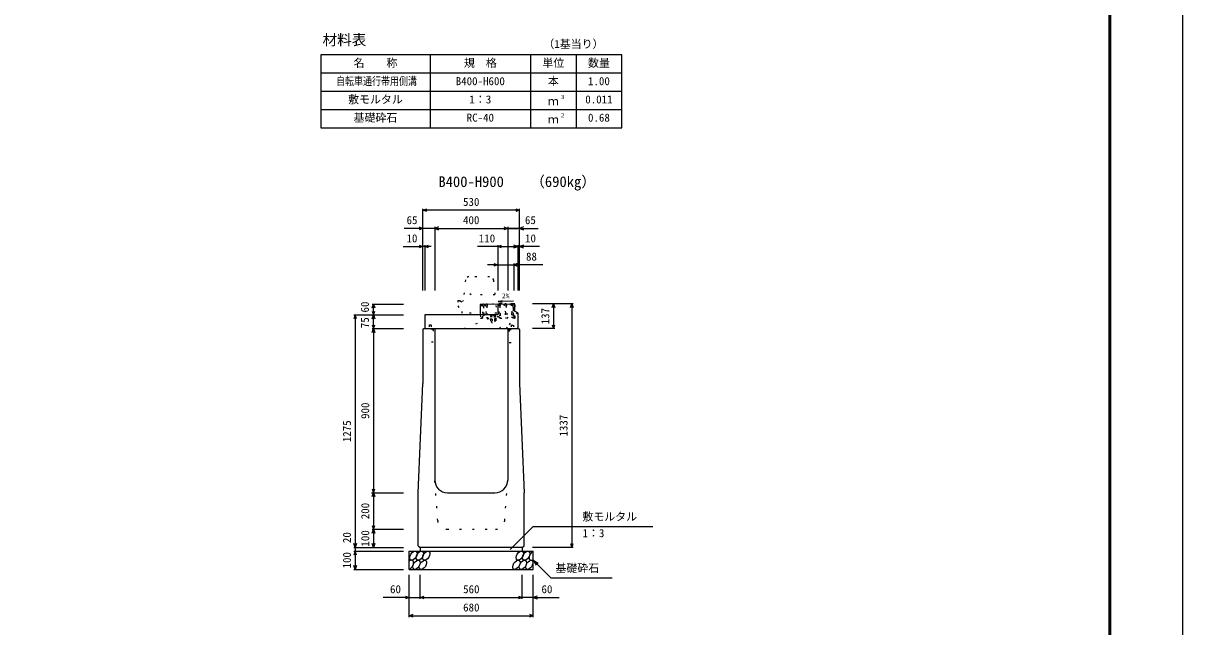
# Model space of a CAD drawing. Units: millimetres, scale not verified. Extents: x -12600 to 12600, y -5940 to 5940.
# Drawn here: x 6244 to 12600, y -693 to 2617 of the extents above; entities that cross this region are included whole.
import ezdxf
from ezdxf.enums import TextEntityAlignment as Align

# ---------------------------------------------------------------- set-up
doc = ezdxf.new("R2010")
doc.units = ezdxf.units.MM
doc.header["$LTSCALE"] = 40
doc.linetypes.add('DOTTED', pattern=[1.75, 0.25, -1.5])
for name, color, linetype, lineweight in [('0-0_DIM', 7, 'Continuous', 25), ('0-1_Defpoints', 5, 'Continuous', 25), ('0-2_HATCH', 6, 'DOTTED', 25), ('0-3_HYO', 3, 'Continuous', 25), ('0-4_HYO2', 4, 'Continuous', 25), ('0-5_OUTLINE', 3, 'Continuous', 25), ('0-6_OUTLINE2', 4, 'DOTTED', 25), ('0-7_TXT', 7, 'Continuous', 25), ('0-8_WAKU', 3, 'Continuous', 25)]:
    doc.layers.add(name, color=color, linetype=linetype, lineweight=lineweight)
doc.styles.add('ＭＳ ゴシック', font='')
doc.styles.get('ＭＳ ゴシック').set_extended_font_data('MS Gothic')

msp = doc.modelspace()

# ---------------------------------------------------------------- linework, layer by layer
at = {"layer": '0-0_DIM'}
for p, q in [((8435, 1151.46), (8435, 1598.96)), ((8965, 1591.46), (8435, 1591.46)), ((8965, 1151.46), (8965, 1598.96)), ((8435, 1491.46), (8333.02, 1491.46)), ((8500, 1491.46), (8435, 1491.46)), ((8500, 1498.96), (8500, 1151.46)), ((8500, 1491.46), (8900, 1491.46)), ((8900, 1498.96), (8900, 1151.46)), ((8900, 1491.46), (8955, 1491.46)), ((8965, 1491.46), (8900, 1491.46)), ((8965, 1491.46), (9066.98, 1491.46)), ((8445, 1398.96), (8445, 1151.46)), ((8845, 1398.96), (8845, 1151.46)), ((8955, 1398.96), (8955, 1151.46)), ((8326.62, 1391.46), (8435, 1391.46)), ((8445, 1391.46), (8435, 1391.46)), ((8481.3, 1391.46), (8445, 1391.46)), ((8845, 1391.46), (8735, 1391.46)), ((8845, 1391.46), (8955, 1391.46)), ((8955, 1391.46), (8965, 1391.46)), ((9073.38, 1391.46), (8965, 1391.46)), ((8845, 1291.46), (8790, 1291.46)), ((8845, 1291.46), (8933, 1291.46)), ((8933, 1298.96), (8933, 1151.46)), ((9091.78, 1291.46), (8933, 1291.46)), ((8156.5, 1076.46), (8329, 1076.46)), ((8164, 1016.46), (8164, 1076.46)), ((9258.5, 1078.46), (9036, 1078.46)), ((9151, 1078.46), (9151, 941.46)), ((9251, 1078.46), (9251, -258.54)), ((8056.5, 1016.46), (8329, 1016.46)), ((8064, 1016.46), (8064, -258.54)), ((8164, 941.46), (8164, 1016.46)), ((8156.5, 941.46), (8329, 941.46)), ((9158.5, 941.46), (9036, 941.46)), ((8153.25, 41.46), (8325.75, 41.46)), ((8156.5, 41.46), (8329, 41.46)), ((8156.5, -158.54), (8329, -158.54)), ((8164, -158.54), (8164, -258.54)), ((8913.77, -269.35), (9040, -143.11)), ((9040, -143.11), (9694.81, -143.11)), ((8056.5, -258.54), (8329, -258.54)), ((8056.5, -278.54), (8329, -278.54)), ((8064, -258.54), (8064, -278.54)), ((8064, -278.54), (8064, -378.54)), ((9258.5, -258.54), (9036, -258.54)), ((8056.5, -378.54), (8329, -378.54)), ((9040, -328.54), (9135.76, -424.29)), ((9040, -328.54), (9065.98, -343.54)), ((9040, -328.54), (9055, -354.52)), ((8360, -639.9), (8360, -408.54)), ((8420, -539.9), (8420, -408.54)), ((8980, -539.9), (8980, -408.54)), ((9040, -639.9), (9040, -408.54)), ((9135.76, -424.29), (9473.31, -424.29)), ((8360, -532.4), (8218.21, -532.4)), ((8360, -532.4), (8420, -532.4)), ((8420, -532.4), (8980, -532.4)), ((9040, -532.4), (8980, -532.4)), ((9040, -532.4), (9181.79, -532.4)), ((8360, -632.4), (9040, -632.4))]:
    msp.add_line(p, q, dxfattribs=at)
for points in [[(8456.14, 1583.77), (8435, 1591.46), (8456.14, 1599.16)], [(8943.86, 1599.16), (8965, 1591.46), (8943.86, 1583.77)], [(8413.86, 1499.16), (8435, 1491.46), (8413.86, 1483.77)], [(8521.14, 1499.16), (8500, 1491.46), (8521.14, 1483.77)], [(8878.86, 1499.16), (8900, 1491.46), (8878.86, 1483.77)], [(8986.14, 1499.16), (8965, 1491.46), (8986.14, 1483.77)], [(8413.86, 1399.16), (8435, 1391.46), (8413.86, 1383.77)], [(8466.14, 1383.77), (8445, 1391.46), (8466.14, 1399.16)], [(8866.14, 1383.77), (8845, 1391.46), (8866.14, 1399.16)], [(8933.86, 1383.77), (8955, 1391.46), (8933.86, 1399.16)], [(8986.14, 1399.16), (8965, 1391.46), (8986.14, 1383.77)], [(8823.86, 1299.16), (8845, 1291.46), (8823.86, 1283.77)], [(8954.14, 1299.16), (8933, 1291.46), (8954.14, 1283.77)], [(8156.3, 1055.32), (8164, 1076.46), (8171.7, 1055.32)], [(8156.3, 1037.61), (8164, 1016.46), (8171.7, 1037.61)], [(9143.3, 1057.32), (9151, 1078.46), (9158.7, 1057.32)], [(9243.3, 1057.32), (9251, 1078.46), (9258.7, 1057.32)], [(8071.7, 995.32), (8064, 1016.46), (8056.3, 995.32)], [(8156.3, 995.32), (8164, 1016.46), (8171.7, 995.32)], [(8156.3, 962.61), (8164, 941.46), (8171.7, 962.61)], [(9143.3, 962.61), (9151, 941.46), (9158.7, 962.61)], [(8156.3, 920.32), (8164, 941.46), (8171.7, 920.32)], [(8164, 941.46), (8164, 41.46), (8164, -158.54)], [(8156.3, 62.61), (8164, 41.46), (8171.7, 62.61)], [(8156.3, 20.32), (8164, 41.46), (8171.7, 20.32)], [(8156.3, -137.39), (8164, -158.54), (8171.7, -137.39)], [(8156.3, -179.68), (8164, -158.54), (8171.7, -179.68)], [(8071.7, -237.39), (8064, -258.54), (8056.3, -237.39)], [(8171.7, -237.39), (8164, -258.54), (8156.3, -237.39)], [(9243.3, -237.39), (9251, -258.54), (9258.7, -237.39)], [(8071.7, -299.68), (8064, -278.54), (8056.3, -299.68)], [(8071.7, -357.39), (8064, -378.54), (8056.3, -357.39)], [(8338.86, -524.71), (8360, -532.4), (8338.86, -540.1)], [(8441.14, -540.1), (8420, -532.4), (8441.14, -524.71)], [(8958.86, -524.71), (8980, -532.4), (8958.86, -540.1)], [(9061.14, -524.71), (9040, -532.4), (9061.14, -540.1)], [(8381.14, -640.1), (8360, -632.4), (8381.14, -624.71)], [(9018.86, -624.71), (9040, -632.4), (9018.86, -640.1)]]:
    msp.add_lwpolyline(points, dxfattribs=at)
at = {"layer": '0-1_Defpoints'}
msp.add_lwpolyline([(-4200, -5940), (12600, -5940), (12600, 5940), (-4200, 5940)], close=True, dxfattribs=at)
at = {"layer": '0-2_HATCH'}
for p, q in [((8759.24, 994.82), (8757.72, 1074.8)), ((8928.69, 1077.56), (8761.72, 1074.38)), ((8763.15, 999.39), (8762.68, 1024.39)), ((8780.39, 1074.73), (8768.77, 1072.04)), ((8780.5, 1068.73), (8768.84, 1068.51)), ((8787.39, 1074.87), (8788.81, 999.88)), ((8938.68, 1078.25), (8845, 1076.46)), ((8851.04, 1076.08), (8852.47, 1001.09)), ((8852.18, 1016.09), (8929.84, 1017.57)), ((8886.37, 1076.75), (8858.15, 1070.21)), ((8886.48, 1070.75), (8858.15, 1070.21)), ((8921.69, 1077.42), (8893.48, 1070.89)), ((8921.81, 1071.43), (8893.48, 1070.89)), ((8929.65, 1027.57), (8930.12, 1002.57)), ((8935.54, 1007.17), (8934.18, 1078.16)), ((8939, 1061.56), (8938.68, 1078.25)), ((8940.15, 1001.26), (8939.47, 1036.63)), ((8931.12, 1002.59), (8759.15, 999.31)), ((8937.21, 998.2), (8759.24, 994.82)), ((8762.87, 1014.39), (8788.53, 1014.88)), ((8852.38, 1005.59), (8788.73, 1004.38)), ((8804.46, 995.68), (8837.46, 996.31)), ((8807.37, 981.73), (8807.14, 994.23)), ((8835.08, 982.26), (8807.37, 981.73)), ((8810, 1014.14), (8807.54, 1012.22)), ((8807.7, 1004.72), (8807.54, 1012.22)), ((8833.94, 1005.26), (8807.7, 1004.72)), ((8807.94, 1012.57), (8810, 1014.14)), ((8831.25, 1014.58), (8810, 1014.14)), ((8813.94, 1004.85), (8813.79, 1012.35)), ((8814.06, 994.36), (8814.3, 981.86)), ((8827.69, 1005.13), (8827.54, 1012.63)), ((8827.92, 994.62), (8828.15, 982.13)), ((8833.37, 1013.09), (8831.25, 1014.58)), ((8833.94, 1005.26), (8833.79, 1012.76)), ((8834.84, 994.76), (8835.08, 982.26)), ((8837.46, 996.31), (8837.49, 994.81)), ((8889.13, 1001.79), (8889.21, 997.29))]:
    msp.add_line(p, q, dxfattribs=at)
at = {"layer": '0-2_HATCH', "linetype": 'Continuous'}
msp.add_line((8939.47, 1036.63), (8939, 1061.56), dxfattribs=at)
msp.add_lwpolyline([(8845, 1076.46), (8748.72, 1074.63), (8749.82, 1016.46)], dxfattribs=at)
at = {"layer": '0-2_HATCH'}
for points in [[(8762.68, 1024.39), (8764.18, 1024.41), (8763.41, 1064.41), (8761.91, 1064.38), (8761.72, 1074.38)], [(8767.22, 1074.48), (8766.71, 1075.17), (8763.71, 1075.12), (8763.22, 1074.41)], [(8768.72, 1074.51), (8768.91, 1064.51), (8767.41, 1064.48), (8768.18, 1024.49), (8769.67, 1024.52), (8769.87, 1014.52)], [(8781.53, 1014.74), (8781.34, 1024.74), (8782.84, 1024.77), (8782.08, 1064.76), (8780.58, 1064.73), (8780.39, 1074.73)], [(8785.89, 1074.84), (8785.37, 1075.53), (8782.37, 1075.47), (8781.89, 1074.76)], [(8787.58, 1064.87), (8786.08, 1064.84), (8786.84, 1024.85), (8788.34, 1024.87)], [(8821.21, 1075.51), (8820.7, 1076.2), (8817.7, 1076.14), (8817.21, 1075.43)], [(8851.99, 1026.09), (8853.49, 1026.12), (8852.73, 1066.11), (8851.23, 1066.08)], [(8856.54, 1076.18), (8856.03, 1076.87), (8853.03, 1076.82), (8852.54, 1076.11)], [(8858.04, 1076.21), (8858.23, 1066.21), (8856.73, 1066.18), (8857.49, 1026.19), (8858.99, 1026.22), (8859.18, 1016.22)], [(8887.51, 1016.76), (8887.32, 1026.76), (8888.82, 1026.79), (8888.06, 1066.78), (8886.56, 1066.75), (8886.37, 1076.75)], [(8891.87, 1076.86), (8891.35, 1077.55), (8888.35, 1077.49), (8887.87, 1076.78)], [(8893.37, 1076.88), (8893.56, 1066.89), (8892.06, 1066.86), (8892.82, 1026.86), (8894.32, 1026.89), (8894.51, 1016.9)], [(8922.84, 1017.43), (8922.65, 1027.43), (8924.15, 1027.46), (8923.39, 1067.45), (8921.89, 1067.43), (8921.69, 1077.42)], [(8927.19, 1077.53), (8926.68, 1078.22), (8923.68, 1078.16), (8923.19, 1077.45)], [(8928.69, 1077.56), (8928.88, 1067.56), (8927.38, 1067.53), (8928.15, 1027.54), (8929.65, 1027.57)], [(8749.82, 1016.46), (8750.14, 999.64), (8759.14, 999.81)], [(8837.49, 994.81), (8804.49, 994.18), (8804.46, 995.68)]]:
    msp.add_lwpolyline(points, dxfattribs=at)
for centre, radius, start, end in [((8810.73, 1009), 4.53, 47.57461, 134.78335), ((8821.23, 981.99), 11, 181.09113, 1.09113), ((8821.04, 994.21), 19.53, 70.56972, 111.78823), ((8830.73, 1009.41), 4.53, 47.57461, 134.78335), ((8931.04, 1007.09), 4.5, 271.09113, 1.09113), ((8937.15, 1001.2), 3, 271.09113, 1.09113)]:
    msp.add_arc(centre, radius, start, end, dxfattribs=at)
at = {"layer": '0-2_HATCH', "linetype": 'Continuous'}
for centre in [(8382.89, -303.54), (8418.37, -303.54), (8453.84, -303.54), (8966.05, -303.54), (9001.52, -303.54), (8399.77, -353.54), (8435.25, -353.54), (8947.45, -353.54), (8982.93, -353.54), (9018.41, -353.54)]:
    msp.add_ellipse(centre, major_axis=(14.54, 23.54), ratio=0.5792, dxfattribs=at)
for centre, start_param, end_param in [((9037, -303.54), 0.6666252, 4.1103269), ((8364.3, -353.54), 3.7419964, 7.318141)]:
    msp.add_ellipse(centre, major_axis=(14.54, 23.54), ratio=0.5792, start_param=start_param, end_param=end_param, dxfattribs=at)
at = {"layer": '0-3_HYO'}
for p, q in [((8475, 2443.36), (8475, 2043.36)), ((9025, 2443.36), (9025, 2043.36)), ((9275, 2443.36), (9275, 2043.36)), ((7875, 2343.36), (9525, 2343.36))]:
    msp.add_line(p, q, dxfattribs=at)
msp.add_lwpolyline([(7875, 2043.36), (9525, 2043.36), (9525, 2443.36), (7875, 2443.36)], close=True, dxfattribs=at)
at = {"layer": '0-4_HYO2'}
for p, q in [((7875, 2243.36), (9525, 2243.36)), ((7875, 2143.36), (9525, 2143.36))]:
    msp.add_line(p, q, dxfattribs=at)
at = {"layer": '0-5_OUTLINE', "linetype": 'DOTTED'}
for p, q in [((8668.19, 1208.41), (8657, 1096.46)), ((8800.46, 1226.41), (8686.66, 1226.41)), ((8821.8, 1208.45), (8840, 1026.46)), ((8627, 1096.46), (8627, 1066.46)), ((8627, 1096.46), (8635, 1096.46)), ((8635, 1096.46), (8645, 1086.46)), ((8627, 1066.46), (8650, 1026.46)), ((8840, 1026.46), (8650, 1026.46))]:
    msp.add_line(p, q, dxfattribs=at)
at = {"layer": '0-5_OUTLINE'}
for p, q in [((8845, 1076.46), (8933, 1078.14)), ((8845, 1076.46), (8845, 1016.46)), ((8930, 1051.56), (8939, 1061.56)), ((8930, 1051.56), (8930, 1041.56)), ((8955, 1028.56), (8930, 1041.56)), ((8933, 1078.14), (8939, 1072.25)), ((8939, 1072.25), (8939, 1061.56)), ((8955, 1028.56), (8955, 946.46)), ((8845, 1016.46), (8445, 1016.46)), ((8445, 1016.46), (8445, 946.46)), ((8435, 935.46), (8441, 941.46)), ((8435, 935.46), (8435, 641.46)), ((8441, 941.46), (8959, 941.46)), ((8445, 946.46), (8450, 941.46)), ((8500, 941.46), (8500, 111.46)), ((8900, 941.46), (8900, 111.46)), ((8950, 941.46), (8955, 946.46)), ((8959, 941.46), (8965, 935.46)), ((8965, 935.46), (8965, 641.46)), ((8410, 41.46), (8435, 641.46)), ((8965, 641.46), (8990, 41.46)), ((8410, -248.54), (8410, 41.46)), ((8570, 41.46), (8830, 41.46)), ((8990, -248.54), (8990, 41.46)), ((8410, -248.54), (8420, -258.54)), ((8980, -258.54), (8990, -248.54)), ((8360, -278.54), (9040, -278.54)), ((8360, -378.54), (8360, -278.54)), ((8980, -258.54), (8420, -258.54)), ((8420, -258.54), (8420, -278.54)), ((8980, -258.54), (8980, -278.54)), ((9040, -378.54), (9040, -278.54)), ((8360, -378.54), (9040, -378.54))]:
    msp.add_line(p, q, dxfattribs=at)
at = {"layer": '0-5_OUTLINE', "linetype": 'DOTTED'}
msp.add_lwpolyline([(8645, 1086.46), (8655, 1096.46), (8657, 1096.46)], dxfattribs=at)
for centre, start, end in [((8688.1, 1206.46), 94.13229, 174.40835), ((8801.9, 1206.46), 4.08463, 93.6009)]:
    msp.add_arc(centre, 20, start, end, dxfattribs=at)
at = {"layer": '0-5_OUTLINE'}
for centre, start, end in [((8570, 111.46), 180, 270), ((8830, 111.46), 270, 0)]:
    msp.add_arc(centre, 70, start, end, dxfattribs=at)
at = {"layer": '0-6_OUTLINE2'}
for p, q in [((8650, 1026.46), (8657, 1096.46)), ((8853.79, 941.62), (8930, 1041.56)), ((8951.33, 1030.47), (8894.19, 941.62)), ((8469, 961.96), (8481, 961.96)), ((8469, 961.96), (8469, 936.96)), ((8481, 961.96), (8481, 936.96)), ((8659.88, 941.46), (8791.23, 995.42)), ((8892.8, 941.46), (8940.12, 1002.76)), ((8919, 961.46), (8931, 961.46)), ((8919, 961.46), (8919, 936.46)), ((8931, 961.46), (8931, 936.46)), ((8492, 936.96), (8436.5, 936.96)), ((8492, 936.96), (8492, 866.96)), ((8908, 936.46), (8964, 936.46)), ((8908, 936.46), (8908, 866.46)), ((8492, 866.96), (8435, 866.96)), ((8908, 866.46), (8965, 866.46)), ((8516.57, -112.23), (8500, 111.46)), ((8883.43, -112.23), (8900, 111.46)), ((8566.43, -158.54), (8833.57, -158.54))]:
    msp.add_line(p, q, dxfattribs=at)
msp.add_lwpolyline([(8830, 1126.46), (8700, 1126.46), (8663, 1156.46)], dxfattribs=at)
for centre, start, end in [((8566.43, -108.54), 184.23639, 270), ((8833.57, -108.54), 270, 355.76361)]:
    msp.add_arc(centre, 50, start, end, dxfattribs=at)
at = {"layer": '0-7_TXT'}
msp.add_line((8846.72, 1090.4), (8870.44, 1086.72), dxfattribs=at)
msp.add_lwpolyline([(8931.28, 1092.14), (8846.72, 1090.4), (8870.27, 1095.05)], dxfattribs=at)
at = {"layer": '0-8_WAKU', "lineweight": 50}
msp.add_lwpolyline([(-3800, -5540), (12200, -5540), (12200, 5540), (-3800, 5540)], close=True, dxfattribs=at)

# ---------------------------------------------------------------- texts
at = {"layer": '0-0_DIM', "style": 'ＭＳ ゴシック'}
for s, p in [('530', (8655, 1601.46)), ('65', (8345.68, 1501.46)), ('400', (8655, 1501.46)), ('65', (8994.32, 1501.46)), ('10', (8345.16, 1401.46)), ('110', (8741.29, 1401.46)), ('10', (8994.84, 1401.46)), ('88', (9000.19, 1301.46)), ('敷モルタル', (9308.94, -124.38)), ('1：3', (9309.94, -215.07)), ('基礎砕石', (9161.32, -407.12)), ('60', (8255, -522.4)), ('560', (8655.53, -522.4)), ('60', (9085, -522.4)), ('680', (8655.53, -622.4))]:
    msp.add_text(s, height=43.99, dxfattribs=at).set_placement(p, align=Align.BOTTOM_LEFT)
for s, p in [('60', (8152.16, 1030.08)), ('137', (9141, 964.96)), ('75', (8152.16, 944.32)), ('900', (8154, 446.46)), ('1337', (9241, 349.96)), ('1275', (8054, 318.96)), ('200', (8154, -103.54)), ('20', (8054, -234.22)), ('100', (8154, -253.54)), ('100', (8054, -373.54))]:
    msp.add_text(s, height=43.99, rotation=90, dxfattribs=at).set_placement(p, align=Align.BOTTOM_LEFT)
at = {"layer": '0-7_TXT', "style": 'ＭＳ ゴシック'}
for s, height, p in [('材料表', 58.65, (7885, 2478.36)), ('（1基当り）', 43.99, (9095, 2467.36)), ('名\u3000\u3000称', 43.99, (8055, 2363.36)), ('規\u3000格', 43.99, (8660, 2363.36)), ('単位', 43.99, (9090, 2363.36)), ('数量', 43.99, (9340, 2363.36)), ('B400-H600', 43.99, (8615, 2263.36)), ('本', 43.99, (9120, 2263.36)), ('1.00', 43.99, (9340, 2263.36)), ('敷モルタル', 43.99, (8025, 2163.36)), ('1：3', 43.99, (8690, 2163.36)), ('ｍ', 43.99, (9120, 2153.36)), ('３', 21.99, (9185.54, 2193.73)), ('0.011', 43.99, (9325, 2163.36)), ('基礎砕石', 43.99, (8055, 2063.36)), ('RC-40', 43.99, (8675, 2063.36)), ('ｍ', 43.99, (9120, 2053.36)), ('２', 21.99, (9185.54, 2093.73)), ('0.68', 43.99, (9340, 2063.36)), ('（690kg）', 58.65, (9023.7, 1700.44)), ('B400-H900', 58.65, (8520, 1700.44)), ('2%', 26.39, (8868.18, 1100.21))]:
    msp.add_text(s, height=height, dxfattribs=at).set_placement(p, align=Align.BOTTOM_LEFT)
at = {"layer": '0-7_TXT', "style": 'ＭＳ ゴシック', "width": 0.8}
msp.add_text('自転車通行帯用側溝', height=43.99, dxfattribs=at).set_placement((7959, 2263.36), align=Align.BOTTOM_LEFT)

doc.saveas('drawing.dxf')
